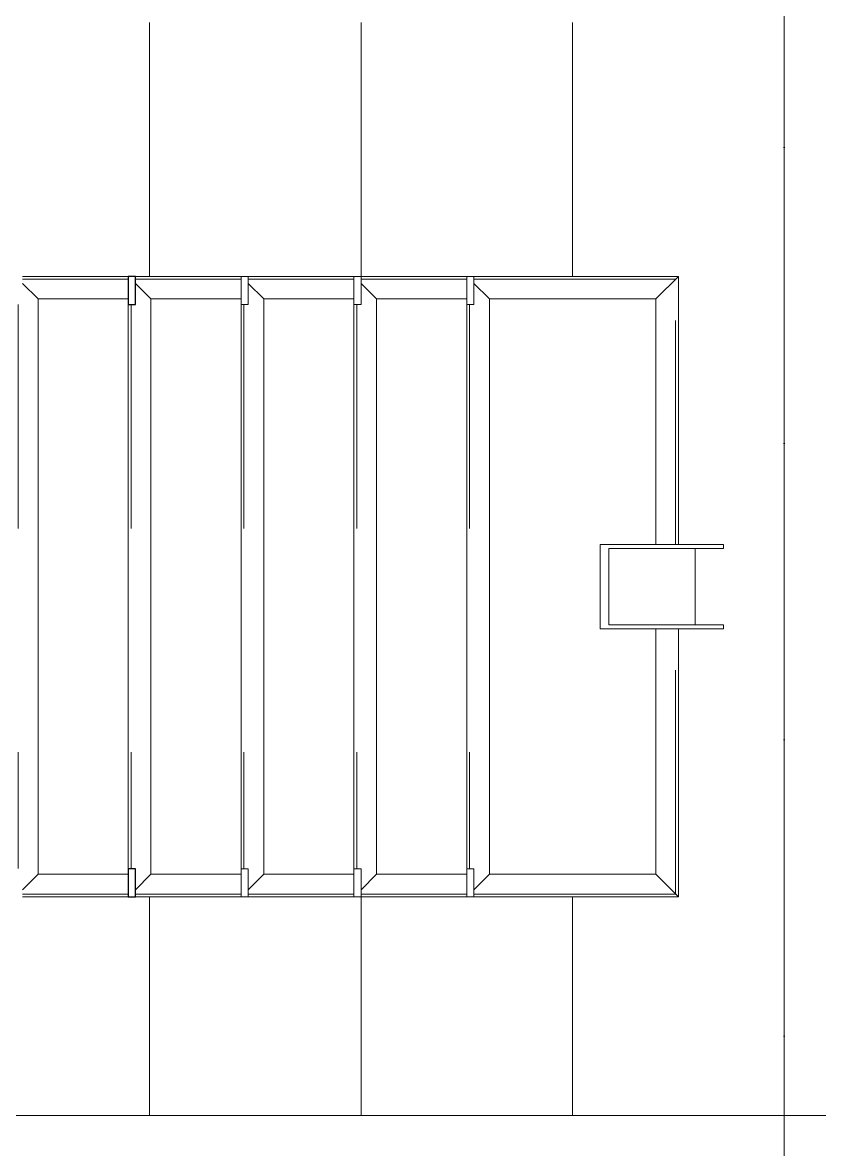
# Model space of a CAD drawing. Header units: millimetres. Extents: x -17017 to 628417, y -109036 to 199237.
# Drawn here: x 284641 to 285771, y -86731 to -85132 of the extents above; entities that cross this region are included whole.
import ezdxf

# ---------------------------------------------------------------- set-up
doc = ezdxf.new("R2010")
doc.units = ezdxf.units.MM
doc.linetypes.add('50_200_ШТРИХ_1Т_ш5_п1_п1_', pattern=[700, 500, -100, 0, -100])
doc.linetypes.add('Штрих', pattern=[635, 317.5, -317.5])
for name, color, linetype, lineweight in [('A-GENM-____-HDLN', 7, 'Штрих', 9), ('A-GENM-____-MCUT', 7, 'Continuous', 25), ('A-GENM-____-OTLN', 7, 'Continuous', 9), ('S-GRID-____-OTLN-1', 7, '50_200_ШТРИХ_1Т_ш5_п1_п1_', 9), ('S-STRS-____-OTLN-1', 7, 'Continuous', 9), ('стяжа', 7, 'Continuous', 30)]:
    doc.layers.add(name, color=color, linetype=linetype, lineweight=lineweight)

# ---------------------------------------------------------------- blocks, each defined once
blk = doc.blocks.new('ОМ_Труба_ГОСТ 8639-82 - ОМ_Труба_ГОСТ 8639-82-26350154-АР1_План отверстий 3 этажа в осях 1-64_А-ГГ')
at = {"layer": 'A-GENM-____-OTLN'}
for p, q in [((19689.1, 44821), (19689.1, 44941)), ((19689.1, 44941), (19864.1, 44941)), ((19864.1, 44935), (19701.2, 44935)), ((19701.2, 44935), (19701.2, 44827)), ((19824, 44935), (19824, 44827)), ((19864.1, 44941), (19864.1, 44935)), ((19864.1, 44821), (19689.1, 44821)), ((19701.2, 44827), (19864.1, 44827)), ((19864.1, 44827), (19864.1, 44821))]:
    blk.add_line(p, q, dxfattribs=at)
blk = doc.blocks.new('ОМ_Уголок_ГОСТ 8509-93 - ОМ_Уголок_ГОСТ 8509-93-26349651-АР1_План отверстий 3 этажа в осях 1-64_А-ГГ')
at = {"layer": 'A-GENM-____-HDLN'}
for p, q in [((4, -4), (380, -4)), ((500, -4), (876, -4))]:
    blk.add_line(p, q, dxfattribs=at)
at = {"layer": 'A-GENM-____-OTLN'}
for p, q in [((380, 0), (0, 0)), ((32, -32), (0, 0)), ((880, 0), (500, 0)), ((880, 0), (848, -32)), ((32, -32), (380, -32)), ((500, -32), (848, -32))]:
    blk.add_line(p, q, dxfattribs=at)
blk = doc.blocks.new('ОМ_Уголок_ГОСТ 8509-93 - ОМ_Уголок_ГОСТ 8509-93-V88-АР1_План отверстий 3 этажа в осях 1-64_А-ГГ')
at = {"layer": 'A-GENM-____-HDLN'}
blk.add_line((40, -4), (840, -4), dxfattribs=at)
at = {"layer": 'A-GENM-____-OTLN'}
for p, q in [((32, -32), (10, -10)), ((840, 0), (40, 0)), ((870, -10), (848, -32)), ((32, -32), (848, -32))]:
    blk.add_line(p, q, dxfattribs=at)
blk = doc.blocks.new('ОМ_Уголок_ГОСТ 8509-93 - ОМ_Уголок_ГОСТ 8509-93-19082047-АР1_План отверстий 3 этажа в осях 1-64_А-ГГ')
at = {"layer": 'A-GENM-____-HDLN'}
blk.add_line((10, -4), (296, -4), dxfattribs=at)
at = {"layer": 'A-GENM-____-OTLN'}
for p, q in [((300, 0), (10, 0)), ((32, -32), (10, -10)), ((300, 0), (268, -32)), ((32, -32), (268, -32))]:
    blk.add_line(p, q, dxfattribs=at)
blk = doc.blocks.new('ОМ_Уголок_ГОСТ 8509-93 - ОМ_Уголок_ГОСТ 8509-93-V89-АР1_План отверстий 3 этажа в осях 1-64_А-ГГ')
at = {"layer": 'A-GENM-____-HDLN'}
blk.add_line((4, -4), (290, -4), dxfattribs=at)
at = {"layer": 'A-GENM-____-OTLN'}
for p, q in [((290, 0), (0, 0)), ((32, -32), (0, 0)), ((290, -10), (268, -32)), ((32, -32), (268, -32))]:
    blk.add_line(p, q, dxfattribs=at)
blk = doc.blocks.new('ОМ_Уголок_ГОСТ 8509-93 - ОМ_Уголок_ГОСТ 8509-93-V90-АР1_План отверстий 3 этажа в осях 1-64_А-ГГ')
at = {"layer": 'A-GENM-____-HDLN'}
blk.add_line((10, -4), (160, -4), dxfattribs=at)
at = {"layer": 'A-GENM-____-OTLN'}
for p, q in [((160, 0), (10, 0)), ((32, -32), (10, -10)), ((32, -32), (160, -32))]:
    blk.add_line(p, q, dxfattribs=at)
blk = doc.blocks.new('ОМ_Уголок_ГОСТ 8509-93 - ОМ_Уголок_ГОСТ 8509-93-V91-АР1_План отверстий 3 этажа в осях 1-64_А-ГГ')
at = {"layer": 'A-GENM-____-HDLN'}
blk.add_line((140, -4), (290, -4), dxfattribs=at)
at = {"layer": 'A-GENM-____-OTLN'}
for p, q in [((290, 0), (140, 0)), ((290, -10), (268, -32)), ((140, -32), (268, -32))]:
    blk.add_line(p, q, dxfattribs=at)
blk = doc.blocks.new('ОМ_Уголок_ГОСТ 8509-93 - ОМ_Уголок_ГОСТ 8509-93-V160-АР1_План отверстий 3 этажа в осях 1-64_А-ГГ')
at = {"layer": 'A-GENM-____-HDLN'}
blk.add_line((40, -4), (840, -4), dxfattribs=at)
at = {"layer": 'A-GENM-____-OTLN'}
for p, q in [((32, -32), (10.1, -10.1)), ((840, 0), (40, 0)), ((869.9, -10.1), (848, -32)), ((32, -32), (848, -32))]:
    blk.add_line(p, q, dxfattribs=at)
blk = doc.blocks.new('ОМ_Уголок_ГОСТ 8509-93 - ОМ_Уголок_ГОСТ 8509-93-V161-АР1_План отверстий 3 этажа в осях 1-64_А-ГГ')
at = {"layer": 'A-GENM-____-HDLN'}
blk.add_line((10.1, -4), (160, -4), dxfattribs=at)
at = {"layer": 'A-GENM-____-OTLN'}
for p, q in [((160, 0), (10.1, 0)), ((32, -32), (10.1, -10.1)), ((32, -32), (160, -32))]:
    blk.add_line(p, q, dxfattribs=at)
blk = doc.blocks.new('ОМ_Уголок_ГОСТ 8509-93 - ОМ_Уголок_ГОСТ 8509-93-V162-АР1_План отверстий 3 этажа в осях 1-64_А-ГГ')
at = {"layer": 'A-GENM-____-HDLN'}
blk.add_line((140, -4), (289.9, -4), dxfattribs=at)
at = {"layer": 'A-GENM-____-OTLN'}
for p, q in [((289.9, 0), (140, 0)), ((289.9, -10.1), (268, -32)), ((140, -32), (268, -32))]:
    blk.add_line(p, q, dxfattribs=at)
blk = doc.blocks.new('ОМ_Полоса_Трапеция прямоугольная_Прокат_ГОСТ 103-2006 - ОМ_Полоса_Трапеция прямоугольная_Прокат_ГОСТ 103-2006-19082130-АР1_План отверстий 3 этажа в осях 1-64_А-ГГ')
at = {"layer": 'A-GENM-____-OTLN'}
for p, q in [((19500, 45321), (19510, 45321)), ((19500, 45281), (19500, 45321)), ((19510, 45321), (19510, 45281)), ((19510, 45281), (19500, 45281))]:
    blk.add_line(p, q, dxfattribs=at)
blk = doc.blocks.new('ОМ_Полоса_Трапеция прямоугольная_Прокат_ГОСТ 103-2006 - ОМ_Полоса_Трапеция прямоугольная_Прокат_ГОСТ 103-2006-V96-АР1_План отверстий 3 этажа в осях 1-64_А-ГГ')
at = {"layer": 'A-GENM-____-MCUT'}
for p, q in [((19030, 45321), (19020, 45321)), ((19020, 45321), (19020, 45281)), ((19030, 45281), (19030, 45321)), ((19020, 45281), (19030, 45281))]:
    blk.add_line(p, q, dxfattribs=at)
blk = doc.blocks.new('ОМ_Полоса_Трапеция прямоугольная_Прокат_ГОСТ 103-2006 - ОМ_Полоса_Трапеция прямоугольная_Прокат_ГОСТ 103-2006-19082170-АР1_План отверстий 3 этажа в осях 1-64_А-ГГ')
at = {"layer": 'A-GENM-____-OTLN'}
for p, q in [((19500, 44481), (19510, 44481)), ((19500, 44441), (19500, 44481)), ((19510, 44481), (19510, 44441)), ((19510, 44441), (19500, 44441))]:
    blk.add_line(p, q, dxfattribs=at)
blk = doc.blocks.new('ОМ_Полоса_Трапеция прямоугольная_Прокат_ГОСТ 103-2006 - ОМ_Полоса_Трапеция прямоугольная_Прокат_ГОСТ 103-2006-V99-АР1_План отверстий 3 этажа в осях 1-64_А-ГГ')
at = {"layer": 'A-GENM-____-MCUT'}
for p, q in [((19030, 44481), (19020, 44481)), ((19020, 44481), (19020, 44441)), ((19030, 44441), (19030, 44481)), ((19020, 44441), (19030, 44441))]:
    blk.add_line(p, q, dxfattribs=at)
blk = doc.blocks.new('3эт')
at = {"layer": 'S-GRID-____-OTLN-1', "color": 251, "ltscale": 0.6, "true_color": 0x636466}
blk.add_line((285720.7, -80328.4), (285720.7, -91346.1), dxfattribs=at)

msp = doc.modelspace()

# ---------------------------------------------------------------- linework, layer by layer
at = {"layer": 'S-STRS-____-OTLN-1'}
for p, q in [((284820.7, -85132.4), (284820.7, -85492.4)), ((284820.7, -85132.4), (284820.7, -85492.4)), ((285120.7, -85132.4), (285120.7, -85492.4)), ((285120.7, -85132.4), (285120.7, -85492.4)), ((285420.7, -85132.4), (285420.7, -85492.4)), ((285420.7, -85132.4), (285420.7, -85492.4)), ((285720.7, -85132.4), (285720.7, -86682.4)), ((285720.7, -85132.4), (285720.7, -86682.4)), ((284820.7, -86372.4), (284820.7, -86682.4)), ((284820.7, -86372.4), (284820.7, -86682.4)), ((285120.7, -86372.4), (285120.7, -86682.4)), ((285120.7, -86372.4), (285120.7, -86682.4)), ((285420.7, -86372.4), (285420.7, -86682.4)), ((285420.7, -86372.4), (285420.7, -86682.4)), ((284520.7, -86682.4), (284820.7, -86682.4)), ((284820.7, -86682.4), (285120.7, -86682.4)), ((285120.7, -86682.4), (285420.7, -86682.4)), ((285420.7, -86682.4), (285720.7, -86682.4)), ((285720.7, -86682.4), (286020.7, -86682.4))]:
    msp.add_line(p, q, dxfattribs=at)

# ---------------------------------------------------------------- block references
at = {"layer": 'A-GENM-____-OTLN', "extrusion": (0, 0, -1)}
for name, p, rotation in [('ОМ_Уголок_ГОСТ 8509-93 - ОМ_Уголок_ГОСТ 8509-93-V160-АР1_План отверстий 3 этажа в осях 1-64_А-ГГ', (-284630.7, -85492.4), 269.9999999999989), ('ОМ_Уголок_ГОСТ 8509-93 - ОМ_Уголок_ГОСТ 8509-93-V88-АР1_План отверстий 3 этажа в осях 1-64_А-ГГ', (-284790.7, -85492.4), 269.9999999999989), ('ОМ_Уголок_ГОСТ 8509-93 - ОМ_Уголок_ГОСТ 8509-93-V88-АР1_План отверстий 3 этажа в осях 1-64_А-ГГ', (-284950.7, -85492.4), 269.9999999999989), ('ОМ_Уголок_ГОСТ 8509-93 - ОМ_Уголок_ГОСТ 8509-93-V88-АР1_План отверстий 3 этажа в осях 1-64_А-ГГ', (-285110.7, -85492.4), 269.9999999999989), ('ОМ_Уголок_ГОСТ 8509-93 - ОМ_Уголок_ГОСТ 8509-93-V88-АР1_План отверстий 3 этажа в осях 1-64_А-ГГ', (-285270.7, -85492.4), 269.9999999999989), ('ОМ_Уголок_ГОСТ 8509-93 - ОМ_Уголок_ГОСТ 8509-93-26349651-АР1_План отверстий 3 этажа в осях 1-64_А-ГГ', (-285570.7, -86372.4), 89.99999999999908), ('ОМ_Уголок_ГОСТ 8509-93 - ОМ_Уголок_ГОСТ 8509-93-V161-АР1_План отверстий 3 этажа в осях 1-64_А-ГГ', (-284630.7, -86372.4), 180), ('ОМ_Уголок_ГОСТ 8509-93 - ОМ_Уголок_ГОСТ 8509-93-V90-АР1_План отверстий 3 этажа в осях 1-64_А-ГГ', (-284790.7, -86372.4), 180), ('ОМ_Уголок_ГОСТ 8509-93 - ОМ_Уголок_ГОСТ 8509-93-V90-АР1_План отверстий 3 этажа в осях 1-64_А-ГГ', (-284950.7, -86372.4), 180), ('ОМ_Уголок_ГОСТ 8509-93 - ОМ_Уголок_ГОСТ 8509-93-V90-АР1_План отверстий 3 этажа в осях 1-64_А-ГГ', (-285110.7, -86372.4), 180), ('ОМ_Уголок_ГОСТ 8509-93 - ОМ_Уголок_ГОСТ 8509-93-19082047-АР1_План отверстий 3 этажа в осях 1-64_А-ГГ', (-285270.7, -86372.4), 180)]:
    msp.add_blockref(name, p, dxfattribs=dict(at, rotation=rotation))
for name, p in [('ОМ_Уголок_ГОСТ 8509-93 - ОМ_Уголок_ГОСТ 8509-93-V162-АР1_План отверстий 3 этажа в осях 1-64_А-ГГ', (-284930.7, -85492.4)), ('ОМ_Уголок_ГОСТ 8509-93 - ОМ_Уголок_ГОСТ 8509-93-V91-АР1_План отверстий 3 этажа в осях 1-64_А-ГГ', (-285090.7, -85492.4)), ('ОМ_Уголок_ГОСТ 8509-93 - ОМ_Уголок_ГОСТ 8509-93-V91-АР1_План отверстий 3 этажа в осях 1-64_А-ГГ', (-285250.7, -85492.4)), ('ОМ_Уголок_ГОСТ 8509-93 - ОМ_Уголок_ГОСТ 8509-93-V91-АР1_План отверстий 3 этажа в осях 1-64_А-ГГ', (-285410.7, -85492.4)), ('ОМ_Уголок_ГОСТ 8509-93 - ОМ_Уголок_ГОСТ 8509-93-V89-АР1_План отверстий 3 этажа в осях 1-64_А-ГГ', (-285570.7, -85492.4))]:
    msp.add_blockref(name, p, dxfattribs=at)
at = {"layer": 'A-GENM-____-OTLN'}
for name, p in [('ОМ_Полоса_Трапеция прямоугольная_Прокат_ГОСТ 103-2006 - ОМ_Полоса_Трапеция прямоугольная_Прокат_ГОСТ 103-2006-V96-АР1_План отверстий 3 этажа в осях 1-64_А-ГГ', (265770.7, -130813.5)), ('ОМ_Полоса_Трапеция прямоугольная_Прокат_ГОСТ 103-2006 - ОМ_Полоса_Трапеция прямоугольная_Прокат_ГОСТ 103-2006-19082130-АР1_План отверстий 3 этажа в осях 1-64_А-ГГ', (265450.7, -130813.5)), ('ОМ_Полоса_Трапеция прямоугольная_Прокат_ГОСТ 103-2006 - ОМ_Полоса_Трапеция прямоугольная_Прокат_ГОСТ 103-2006-19082130-АР1_План отверстий 3 этажа в осях 1-64_А-ГГ', (265610.7, -130813.5)), ('ОМ_Полоса_Трапеция прямоугольная_Прокат_ГОСТ 103-2006 - ОМ_Полоса_Трапеция прямоугольная_Прокат_ГОСТ 103-2006-19082130-АР1_План отверстий 3 этажа в осях 1-64_А-ГГ', (265770.7, -130813.5)), ('ОМ_Труба_ГОСТ 8639-82 - ОМ_Труба_ГОСТ 8639-82-26350154-АР1_План отверстий 3 этажа в осях 1-64_А-ГГ', (265770.7, -130813.5)), ('ОМ_Полоса_Трапеция прямоугольная_Прокат_ГОСТ 103-2006 - ОМ_Полоса_Трапеция прямоугольная_Прокат_ГОСТ 103-2006-V99-АР1_План отверстий 3 этажа в осях 1-64_А-ГГ', (265770.7, -130813.5)), ('ОМ_Полоса_Трапеция прямоугольная_Прокат_ГОСТ 103-2006 - ОМ_Полоса_Трапеция прямоугольная_Прокат_ГОСТ 103-2006-19082170-АР1_План отверстий 3 этажа в осях 1-64_А-ГГ', (265450.7, -130813.5)), ('ОМ_Полоса_Трапеция прямоугольная_Прокат_ГОСТ 103-2006 - ОМ_Полоса_Трапеция прямоугольная_Прокат_ГОСТ 103-2006-19082170-АР1_План отверстий 3 этажа в осях 1-64_А-ГГ', (265610.7, -130813.5)), ('ОМ_Полоса_Трапеция прямоугольная_Прокат_ГОСТ 103-2006 - ОМ_Полоса_Трапеция прямоугольная_Прокат_ГОСТ 103-2006-19082170-АР1_План отверстий 3 этажа в осях 1-64_А-ГГ', (265770.7, -130813.5))]:
    msp.add_blockref(name, p, dxfattribs=at)
at = {"layer": 'стяжа'}
msp.add_blockref('3эт', (0, 0), dxfattribs=at)

doc.saveas('drawing.dxf')
